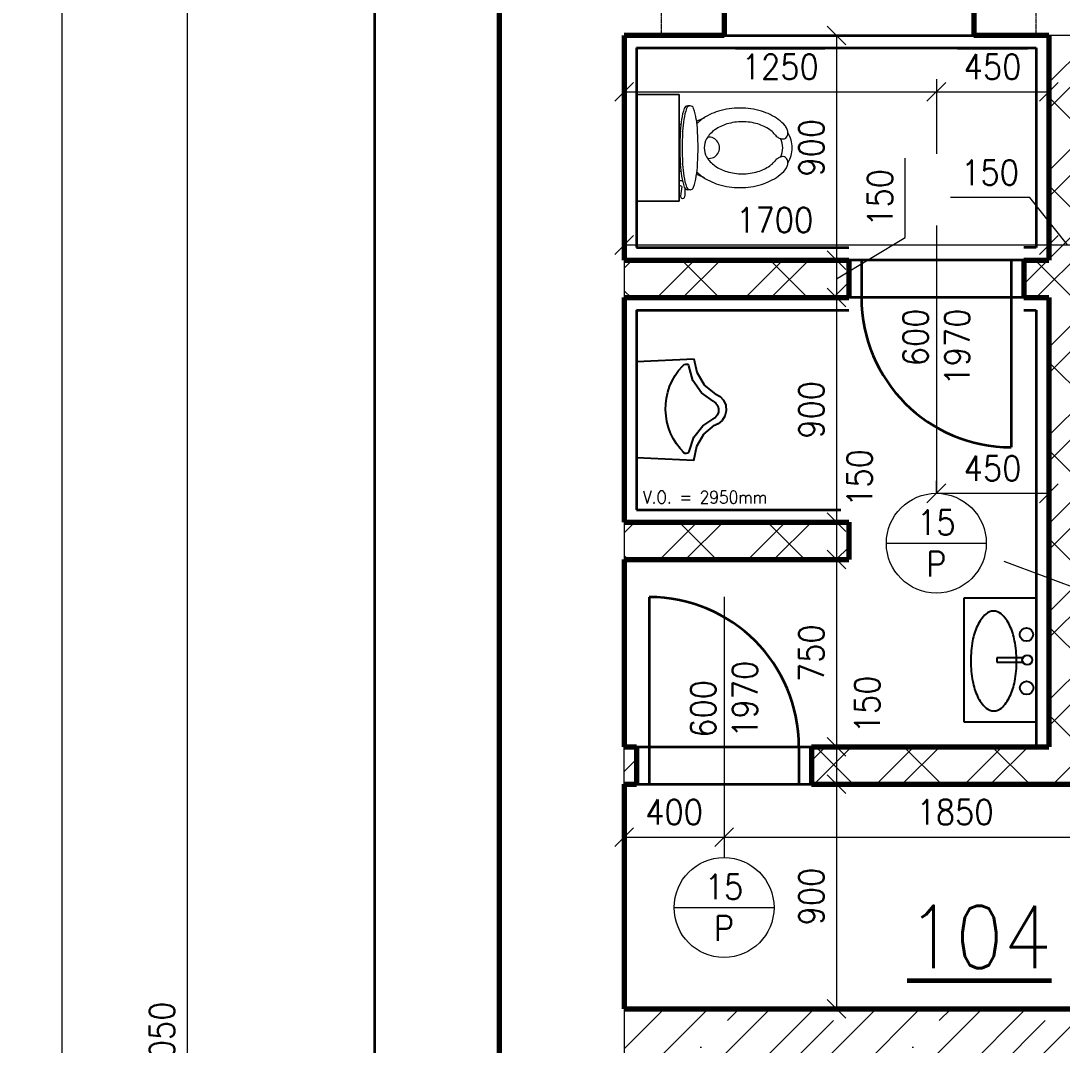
# Model space of a CAD drawing. Header units: inches. Extents: x 9237 to 46843, y 639 to 18394.
# Drawn here: x 9237 to 13407, y 11933 to 16037 of the extents above; entities that cross this region are included whole.
import ezdxf

# ---------------------------------------------------------------- set-up
doc = ezdxf.new("R2010")
doc.units = ezdxf.units.IN
doc.header["$LTSCALE"] = 0.25
doc.header["$MEASUREMENT"] = 0
doc.linetypes.add('ACAD_ISO05W100', pattern=[33, 24, -3, 0, -3, 0, -3])
for name, color, linetype, lineweight in [('0.18', 51, 'Continuous', 18), ('0.25', 255, 'Continuous', 25), ('0.35', 6, 'Continuous', 35), ('0.6', 10, 'Continuous', 60), ('0.7', 30, 'Continuous', 70)]:
    doc.layers.add(name, color=color, linetype=linetype, lineweight=lineweight)
doc.styles.add('MyTextStyle', font='romans.shx', dxfattribs={"width": 0.9})
doc.styles.get("Standard").update_dxf_attribs({"font": 'arial.ttf'})
doc.dimstyles.new('Standard SK ext', dxfattribs={"dimtxt": 100, "dimasz": 75, "dimexe": 50, "dimexo": 0, "dimgap": 50, "dimtad": 1, "dimdec": 0, "dimrnd": 5, "dimzin": 0, "dimdsep": 46, "dimtxsty": 'MyTextStyle', "dimblk": 'OBLIQUE', "dimcen": 0, "dimclrd": 51, "dimclre": 51, "dimadec": 0, "dimazin": 0, "dimtfac": 1, "dimtdec": 0, "dimtofl": 0, "dimtmove": 0, "dimatfit": 2, "dimfxl": 500, "dimfxlon": 1, "dimtolj": 1, "dimtzin": 0, "dimlwd": 18, "dimlwe": 18, "dimarcsym": 0})
doc.dimstyles.new('Standard SK int', dxfattribs={"dimtxt": 100, "dimasz": 75, "dimexe": 50, "dimexo": 0, "dimgap": 50, "dimtad": 1, "dimdec": 0, "dimrnd": 5, "dimzin": 0, "dimtxsty": 'MyTextStyle', "dimblk": 'OBLIQUE', "dimcen": 0, "dimclrd": 51, "dimclre": 51, "dimadec": 0, "dimazin": 1, "dimtm": 1e-09, "dimtfac": 1, "dimtdec": 0, "dimtofl": 0, "dimtmove": 0, "dimatfit": 2, "dimfxl": 50, "dimfxlon": 1, "dimtfill": 1, "dimtfillclr": 250, "dimtolj": 1, "dimtzin": 0, "dimlwd": 18, "dimlwe": 18, "dimarcsym": 0})

# ---------------------------------------------------------------- blocks, each defined once
blk = doc.blocks.new('_Oblique')
at = {"color": 0, "linetype": 'ByBlock', "lineweight": -2}
blk.add_line((-0.5, -0.5), (0.5, 0.5), dxfattribs=at)
blk = doc.blocks.new('*D53')
at = {"layer": '0.25', "color": 51, "linetype": 'Continuous', "lineweight": 18, "ltscale": 2, "transparency": 16777216}
for p, q in [((10403.1, 16478.6), (9853.1, 16478.6)), ((9903.1, 16478.6), (9903.1, 7428.6)), ((10403.1, 7428.6), (9853.1, 7428.6))]:
    blk.add_line(p, q, dxfattribs=at)
at = {"layer": 'Defpoints', "color": 0, "ltscale": 2, "transparency": 16777216}
for p in [(10653.1, 16478.6), (9903.1, 7428.6), (11153.1, 7428.6)]:
    blk.add_point(p, dxfattribs=at)
at = {"layer": '0.25', "color": 51, "lineweight": 18, "ltscale": 2, "transparency": 16777216, "xscale": 75, "yscale": 75, "zscale": 75}
for p, rotation in [((9903.1, 16478.6), 90), ((9903.1, 7428.6), 270)]:
    blk.add_blockref('_Oblique', p, dxfattribs=dict(at, rotation=rotation))
at = {"layer": '0.25', "color": 0, "ltscale": 2, "transparency": 16777216, "insert": (9803.1, 11953.6), "char_height": 100, "attachment_point": 5, "rotation": 90, "style": 'MyTextStyle'}
blk.add_mtext('\\A1;9050', dxfattribs=at)
blk = doc.blocks.new('*D56')
at = {"layer": '0.25', "color": 51, "linetype": 'Continuous', "lineweight": 18, "ltscale": 2, "transparency": 16777216}
for p, q in [((9903.1, 16478.6), (9353.1, 16478.6)), ((9403.1, 5678.6), (9403.1, 16478.6)), ((9903.1, 5678.6), (9353.1, 5678.6))]:
    blk.add_line(p, q, dxfattribs=at)
at = {"layer": 'Defpoints', "color": 0, "ltscale": 2, "transparency": 16777216}
for p in [(9403.1, 16478.6), (11153.1, 16478.6), (11153.1, 5678.6)]:
    blk.add_point(p, dxfattribs=at)
at = {"layer": '0.25', "color": 51, "lineweight": 18, "ltscale": 2, "transparency": 16777216, "xscale": 75, "yscale": 75, "zscale": 75}
for p, rotation in [((9403.1, 16478.6), 90), ((9403.1, 5678.6), 270)]:
    blk.add_blockref('_Oblique', p, dxfattribs=dict(at, rotation=rotation))
at = {"layer": '0.25', "color": 0, "ltscale": 2, "transparency": 16777216, "insert": (9303.1, 11078.6), "char_height": 100, "attachment_point": 5, "rotation": 90, "style": 'MyTextStyle'}
blk.add_mtext('\\A1;10800', dxfattribs=at)
blk = doc.blocks.new('A$C565E300A')
at = {"lineweight": 18}
for p, q in [((0.0345, 0.4308), (0.0194, 0.4307)), ((0.0309, 0.4466), (0.0195, 0.4478)), ((0.0579, 0.4432), (0.0309, 0.4466)), ((0.0517, 0.4309), (0.0345, 0.4308)), ((0.0455, 0.4096), (0.0455, 0.4189)), ((0.3815, 0.4084), (0.3815, 0.4177))]:
    blk.add_line(p, q, dxfattribs=at)
for centre, radius, start, end in [((0.0192, 0.4392), 0.00856, 88.0406, 271.5608), ((0.0604, 0.4188), 0.0149, 109.2394, 179.8007), ((0.0604, 0.4096), 0.0149, 109.2394, 179.8007), ((0.1327, 0.2117), 0.2342, 98.1174, 109.2394), ((0.1327, 0.2025), 0.2342, 98.1174, 109.2394), ((0.0526, 0.4507), 0.00922, 305.5498, 12.3475), ((0.0649, 0.4479), 0.0171, 332.4051, 15.9445), ((0.1794, -0.1156), 0.5649, 93.2658, 98.1174), ((0.1794, -0.1249), 0.5649, 93.2658, 98.1174), ((-0.1065, 0.4576), 0.2252, 357.0572, 358.7022), ((0.2098, -0.6488), 1.0989, 89.8007, 93.2658), ((0.2098, -0.658), 1.0989, 89.8007, 93.2658), ((0.2098, -0.6488), 1.0989, 86.3356, 89.8007), ((0.2098, -0.658), 1.0989, 86.3356, 89.8007), ((0.2439, -0.1158), 0.5649, 81.484, 86.3356), ((0.2439, -0.1251), 0.5649, 81.484, 86.3356), ((0.5338, 0.4553), 0.2252, 180.8992, 182.5442), ((0.2929, 0.2112), 0.2342, 70.362, 81.484), ((0.2929, 0.2019), 0.2342, 70.362, 81.484), ((0.3666, 0.4178), 0.0149, 359.8007, 70.362), ((0.3666, 0.4085), 0.0149, 359.8007, 70.362), ((0.0604, 0.4096), 0.0149, 179.8007, 250.362), ((0.1341, 0.6161), 0.2342, 250.362, 261.484), ((-0.1065, 0.4576), 0.2252, 332.1677, 340.8035), ((0.1831, 0.9432), 0.5649, 261.484, 266.3356), ((0.2402, 0.2609), 0.1735, 135.6224, 143.8076), ((0.2172, 1.4761), 1.0989, 266.3356, 269.8007), ((0.2172, 1.4761), 1.0989, 269.8007, 273.2658), ((0.2476, 0.9429), 0.5649, 273.2658, 278.1174), ((0.1858, 0.2611), 0.1735, 35.7938, 43.979), ((0.5338, 0.4553), 0.2252, 198.7979, 207.4337), ((0.2943, 0.6156), 0.2342, 278.1174, 289.2394), ((0.3666, 0.4085), 0.0149, 289.2394, 359.8007), ((0.283, 0.2295), 0.2266, 143.8076, 163.0558), ((0.2358, 0.2421), 0.1167, 120.1595, 144.5338), ((0.2132, 0.3341), 0.0427, 173.4976, 6.1038), ((0.213, 0.2812), 0.0713, 89.8007, 120.1595), ((0.213, 0.2812), 0.0713, 59.4419, 89.8007), ((0.19, 0.2422), 0.1167, 35.0677, 59.4419), ((0.1427, 0.23), 0.2266, 16.5456, 35.7938), ((0.3507, 0.2089), 0.2974, 163.0558, 179.8007), ((0.2719, 0.2163), 0.161, 144.5338, 163.4743), ((0.1537, 0.2167), 0.161, 16.1271, 35.0677), ((0.0748, 0.2098), 0.2974, 359.8007, 16.5456), ((0.329, 0.1994), 0.2206, 163.4743, 179.8007), ((0.0965, 0.2002), 0.2206, 359.8007, 16.1271), ((0.3507, 0.2089), 0.2974, 179.8007, 196.5456), ((0.0748, 0.2098), 0.2974, 343.0558, 359.8007), ((0.329, 0.1994), 0.2206, 179.8007, 196.1271), ((0.0965, 0.2002), 0.2206, 343.4743, 359.8007), ((0.2718, 0.1828), 0.161, 196.1271, 215.0677), ((0.1536, 0.1833), 0.161, 324.5338, 343.4743), ((0.2829, 0.1887), 0.2266, 196.5456, 215.7938), ((0.2355, 0.1574), 0.1167, 215.0677, 226.8646), ((0.1897, 0.1575), 0.1167, 312.7368, 324.5338), ((0.1426, 0.1892), 0.2266, 323.8076, 343.0558), ((0.2398, 0.1577), 0.1735, 215.7938, 228.3242), ((0.1204, 0.0223), 0.0612, 39.2996, 54.6766), ((0.1339, 0.0333), 0.0438, 21.0947, 39.2996), ((0.1458, 0.0379), 0.031, 356.6354, 21.0947), ((0.2125, 0.1183), 0.0799, 242.1825, 269.8007), ((0.2125, 0.1183), 0.0799, 269.8007, 297.419), ((0.2786, 0.0375), 0.031, 158.5067, 182.966), ((0.2905, 0.0328), 0.0438, 140.3018, 158.5067), ((0.3039, 0.0217), 0.0612, 124.9248, 140.3018), ((0.1854, 0.1579), 0.1735, 311.2772, 323.8076), ((0.1598, 0.078), 0.0612, 234.6766, 250.0536), ((0.1539, 0.0616), 0.0438, 250.0536, 268.2585), ((0.2124, 0.11), 0.11, 236.8889, 269.8007), ((0.1535, 0.0489), 0.031, 268.2585, 292.7178), ((0.1584, 0.0372), 0.0184, 292.7178, 324.6766), ((0.1584, 0.0372), 0.0184, 324.6766, 356.6354), ((0.2124, 0.11), 0.11, 269.8007, 302.7125), ((0.266, 0.0368), 0.0184, 182.966, 214.9248), ((0.266, 0.0368), 0.0184, 214.9248, 246.8836), ((0.271, 0.0485), 0.031, 246.8836, 271.3429), ((0.2707, 0.0612), 0.0438, 271.3429, 289.5478), ((0.2648, 0.0776), 0.0612, 289.5478, 304.9248)]:
    blk.add_arc(centre, radius, start, end, dxfattribs=at)
for points in [[(0, 0.4529), (0.0006, 0.6238), (0.0006, 0.6238, 0.0385), (0, 0.4529, 0.0385)], [(0.0006, 0.6238), (0.4279, 0.6223), (0.4279, 0.6223, 0.0385), (0.0006, 0.6238, 0.0385)], [(0.4279, 0.6223), (0.4273, 0.4514), (0.4273, 0.4514, 0.0385), (0.4279, 0.6223, 0.0385)], [(0.4273, 0.4514), (0, 0.4529), (0, 0.4529, 0.0385), (0.4273, 0.4514, 0.0385)]]:
    blk.add_3dface(points, dxfattribs=at)
blk = doc.blocks.new('A$C15221B2D')
for p, q in [((0, 0.2907), (0, 0.0001)), ((0.4951, 0.2907), (0, 0.2907)), ((0.4951, 0.0001), (0.4951, 0.2907)), ((0.2386, 0.237), (0.2386, 0.1326)), ((0.2565, 0.1326), (0.2565, 0.2371)), ((0.2386, 0.1326), (0.2565, 0.1326)), ((0, 0.0001), (0.4951, 0.0001))]:
    blk.add_line(p, q)
for centre, radius in [((0.1454, 0.2514), 0.0267), ((0.2474, 0.2548), 0.0199), ((0.3591, 0.2522), 0.0268)]:
    blk.add_circle(centre, radius)
for centre, radius, start, end in [((0.2521, -0.2225), 0.4345, 90.1224, 100.8917), ((0.2521, -0.2225), 0.4345, 79.353, 90.1224), ((0.1702, 0.054), 0.1441, 114.7868, 138.0706), ((0.2194, -0.0526), 0.2615, 100.8917, 114.7868), ((0.2841, -0.0525), 0.2615, 65.4579, 79.353), ((0.3329, 0.0544), 0.1441, 42.1741, 65.4579), ((0.0969, 0.1199), 0.0456, 138.0706, 180.1224), ((0.4059, 0.1205), 0.0456, 0.1224, 42.1741), ((0.0969, 0.1199), 0.0456, 180.1224, 222.1741), ((0.1699, 0.186), 0.1441, 222.1741, 245.4579), ((0.3326, 0.1863), 0.1441, 294.7868, 318.0706), ((0.4059, 0.1205), 0.0456, 318.0706, 0.1224), ((0.2187, 0.2928), 0.2615, 245.4579, 259.353), ((0.2834, 0.293), 0.2615, 280.8917, 294.7868), ((0.2507, 0.4629), 0.4345, 259.353, 270.1224), ((0.2507, 0.4629), 0.4345, 270.1224, 280.8917)]:
    blk.add_arc(centre, radius, start, end)
at = {"flags": 9}
for tag in ['YSIZE', 'XSIZE']:
    blk.add_attdef(tag, (0, 0.0001), '', height=0.0005, dxfattribs=at)
blk = doc.blocks.new('A$C6B186B46')
for p, q in [((0, 0.1288), (0.01, 0.3586)), ((0.01, 0.3586), (0.3952, 0.3586)), ((0.4052, 0.1299), (0.3952, 0.3586)), ((0.0212, 0.1683), (0.0191, 0.1614)), ((0.0258, 0.174), (0.0212, 0.1683)), ((0.3706, 0.1733), (0.3692, 0.174)), ((0.3747, 0.1699), (0.3706, 0.1733)), ((0.3773, 0.1654), (0.3747, 0.1699)), ((0.0527, 0.1169), (0, 0.1288)), ((0.0191, 0.1614), (0.0198, 0.1544)), ((0.0198, 0.1544), (0.0214, 0.1505)), ((0.0261, 0.15), (0.0214, 0.1505)), ((0.0854, 0.133), (0.0261, 0.15)), ((0.1347, 0.0988), (0.0854, 0.133)), ((0.3126, 0.1291), (0.2667, 0.0938)), ((0.3692, 0.1481), (0.3126, 0.1291)), ((0.4052, 0.1299), (0.3483, 0.1178)), ((0.3692, 0.1481), (0.3737, 0.1512)), ((0.3737, 0.1512), (0.3767, 0.1554)), ((0.3767, 0.1554), (0.378, 0.1603)), ((0.378, 0.1603), (0.3773, 0.1654)), ((0.1035, 0.0864), (0.0527, 0.1169)), ((0.1395, 0.0421), (0.1035, 0.0864)), ((0.168, 0.0516), (0.1347, 0.0988)), ((0.2667, 0.0938), (0.2401, 0.0539)), ((0.2994, 0.089), (0.2645, 0.0469)), ((0.3483, 0.1178), (0.2994, 0.089)), ((0.1395, 0.0421), (0.1487, 0.0242)), ((0.168, 0.0516), (0.1752, 0.0415)), ((0.2244, 0.0359), (0.2343, 0.044)), ((0.2343, 0.044), (0.2401, 0.0539)), ((0.258, 0.0324), (0.262, 0.0421)), ((0.2645, 0.0469), (0.262, 0.0421)), ((0.1487, 0.0242), (0.1642, 0.0102)), ((0.1642, 0.0102), (0.1841, 0.0018)), ((0.1752, 0.0415), (0.1859, 0.0342)), ((0.1841, 0.0018), (0.206, 0)), ((0.1859, 0.0342), (0.1987, 0.0306)), ((0.1987, 0.0306), (0.2121, 0.0312)), ((0.206, 0), (0.2273, 0.005)), ((0.2121, 0.0312), (0.2244, 0.0359)), ((0.2273, 0.005), (0.2453, 0.0163)), ((0.2453, 0.0163), (0.258, 0.0324))]:
    blk.add_line(p, q)
blk.add_arc((0.1975, -0.0062), 0.2489, 44.0303, 133.6078)
blk = doc.blocks.new('*D57')
at = {"layer": '0.25', "color": 51, "linetype": 'Continuous', "lineweight": 18, "ltscale": 2, "transparency": 16777216}
for p, q in [((11653.1, 15089.2), (11653.1, 15189.2)), ((13353.1, 15089.2), (13353.1, 15189.2)), ((11653.1, 15139.2), (13353.1, 15139.2))]:
    blk.add_line(p, q, dxfattribs=at)
at = {"layer": 'Defpoints', "color": 0, "ltscale": 2, "transparency": 16777216}
for p in [(13353.1, 15139.2), (11653.1, 15078.6), (13353.1, 15078.6)]:
    blk.add_point(p, dxfattribs=at)
at = {"layer": '0.25', "color": 51, "lineweight": 18, "ltscale": 2, "transparency": 16777216, "xscale": 75, "yscale": 75, "zscale": 75, "rotation": 180}
blk.add_blockref('_Oblique', (11653.1, 15139.2), dxfattribs=at)
at = {"layer": '0.25', "color": 51, "lineweight": 18, "ltscale": 2, "transparency": 16777216, "xscale": 75, "yscale": 75, "zscale": 75}
blk.add_blockref('_Oblique', (13353.1, 15139.2), dxfattribs=at)
at = {"layer": '0.25', "color": 0, "ltscale": 2, "transparency": 16777216, "insert": (12255.9, 15239.2), "char_height": 100, "attachment_point": 5, "style": 'MyTextStyle', "bg_fill": 3, "box_fill_scale": 1.25, "bg_fill_color": 256, "bg_fill_true_color": 13158600, "bg_fill_transparency": 0}
blk.add_mtext('\\A1;1700', dxfattribs=at)
blk = doc.blocks.new('*D59')
at = {"layer": '0.25', "color": 51, "linetype": 'Continuous', "lineweight": 18, "ltscale": 2, "transparency": 16777216}
for p, q in [((12452.9, 15978.6), (12552.9, 15978.6)), ((12502.9, 15978.6), (12502.9, 15078.6)), ((12452.9, 15078.6), (12552.9, 15078.6))]:
    blk.add_line(p, q, dxfattribs=at)
at = {"layer": 'Defpoints', "color": 0, "ltscale": 2, "transparency": 16777216}
for p in [(11653.1, 15978.6), (11653.1, 15078.6), (12502.9, 15078.6)]:
    blk.add_point(p, dxfattribs=at)
at = {"layer": '0.25', "color": 51, "lineweight": 18, "ltscale": 2, "transparency": 16777216, "xscale": 75, "yscale": 75, "zscale": 75}
for p, rotation in [((12502.9, 15978.6), 90), ((12502.9, 15078.6), 270)]:
    blk.add_blockref('_Oblique', p, dxfattribs=dict(at, rotation=rotation))
at = {"layer": '0.25', "color": 0, "ltscale": 2, "transparency": 16777216, "insert": (12402.9, 15528.6), "char_height": 100, "attachment_point": 5, "rotation": 90, "style": 'MyTextStyle', "bg_fill": 3, "box_fill_scale": 1.25, "bg_fill_color": 256, "bg_fill_true_color": 13158600, "bg_fill_transparency": 0}
blk.add_mtext('\\A1;900', dxfattribs=at)
blk = doc.blocks.new('*D60')
at = {"layer": '0.25', "color": 51, "linetype": 'Continuous', "lineweight": 18, "ltscale": 2, "transparency": 16777216}
for p, q in [((12777.9, 15168.7), (12777.9, 15487.3)), ((12502.9, 15003.6), (12777.9, 15168.7)), ((12452.9, 15078.6), (12552.9, 15078.6)), ((12502.9, 15078.6), (12502.9, 14928.6)), ((12452.9, 14928.6), (12552.9, 14928.6))]:
    blk.add_line(p, q, dxfattribs=at)
at = {"layer": 'Defpoints', "color": 0, "ltscale": 2, "transparency": 16777216}
for p in [(11653.1, 15078.6), (11653.1, 14928.6), (12502.9, 14928.6)]:
    blk.add_point(p, dxfattribs=at)
at = {"layer": '0.25', "color": 51, "lineweight": 18, "ltscale": 2, "transparency": 16777216, "xscale": 75, "yscale": 75, "zscale": 75}
for p, rotation in [((12502.9, 15078.6), 90), ((12502.9, 14928.6), 270)]:
    blk.add_blockref('_Oblique', p, dxfattribs=dict(at, rotation=rotation))
at = {"layer": '0.25', "color": 0, "ltscale": 2, "transparency": 16777216, "insert": (12677.9, 15328), "char_height": 100, "attachment_point": 5, "rotation": 90, "style": 'MyTextStyle', "bg_fill": 3, "box_fill_scale": 1.25, "bg_fill_color": 256, "bg_fill_true_color": 13158600, "bg_fill_transparency": 0}
blk.add_mtext('\\A1;150', dxfattribs=at)
blk = doc.blocks.new('*D61')
at = {"layer": '0.25', "color": 51, "linetype": 'Continuous', "lineweight": 18, "ltscale": 2, "transparency": 16777216}
for p, q in [((12452.9, 14928.6), (12552.9, 14928.6)), ((12502.9, 14928.6), (12502.9, 14028.6)), ((12452.9, 14028.6), (12552.9, 14028.6))]:
    blk.add_line(p, q, dxfattribs=at)
at = {"layer": 'Defpoints', "color": 0, "ltscale": 2, "transparency": 16777216}
for p in [(11653.1, 14928.6), (11653.1, 14028.6), (12502.9, 14028.6)]:
    blk.add_point(p, dxfattribs=at)
at = {"layer": '0.25', "color": 51, "lineweight": 18, "ltscale": 2, "transparency": 16777216, "xscale": 75, "yscale": 75, "zscale": 75}
for p, rotation in [((12502.9, 14928.6), 90), ((12502.9, 14028.6), 270)]:
    blk.add_blockref('_Oblique', p, dxfattribs=dict(at, rotation=rotation))
at = {"layer": '0.25', "color": 0, "ltscale": 2, "transparency": 16777216, "insert": (12402.9, 14478.6), "char_height": 100, "attachment_point": 5, "rotation": 90, "style": 'MyTextStyle', "bg_fill": 3, "box_fill_scale": 1.25, "bg_fill_color": 256, "bg_fill_true_color": 13158600, "bg_fill_transparency": 0}
blk.add_mtext('\\A1;900', dxfattribs=at)
blk = doc.blocks.new('*D62')
at = {"layer": '0.25', "color": 51, "linetype": 'Continuous', "lineweight": 18, "ltscale": 2, "transparency": 16777216}
for p, q in [((12452.9, 14028.6), (12552.9, 14028.6)), ((12502.9, 14028.6), (12502.9, 13878.6)), ((12452.9, 13878.6), (12552.9, 13878.6))]:
    blk.add_line(p, q, dxfattribs=at)
at = {"layer": 'Defpoints', "color": 0, "ltscale": 2, "transparency": 16777216}
for p in [(11653.1, 14028.6), (11653.1, 13878.6), (12502.9, 13878.6)]:
    blk.add_point(p, dxfattribs=at)
at = {"layer": '0.25', "color": 51, "lineweight": 18, "ltscale": 2, "transparency": 16777216, "xscale": 75, "yscale": 75, "zscale": 75, "rotation": 270}
blk.add_blockref('_Oblique', (12502.9, 13878.6), dxfattribs=at)
at = {"layer": '0.25', "color": 0, "ltscale": 2, "transparency": 16777216, "insert": (12595.9, 14205.6), "char_height": 100, "attachment_point": 5, "rotation": 90, "style": 'MyTextStyle', "bg_fill": 3, "box_fill_scale": 1.25, "bg_fill_color": 256, "bg_fill_true_color": 13158600, "bg_fill_transparency": 0}
blk.add_mtext('\\A1;150', dxfattribs=at)
at = {"layer": '0.25', "color": 51, "lineweight": 18, "ltscale": 2, "transparency": 16777216, "xscale": 75, "yscale": 75, "zscale": 75, "rotation": 90}
blk.add_blockref('_Oblique', (12502.9, 14028.6), dxfattribs=at)
blk = doc.blocks.new('*D63')
at = {"layer": '0.25', "color": 51, "linetype": 'Continuous', "lineweight": 18, "ltscale": 2, "transparency": 16777216}
for p, q in [((12452.9, 13878.6), (12552.9, 13878.6)), ((12502.9, 13878.6), (12502.9, 13128.6)), ((12452.9, 13128.6), (12552.9, 13128.6))]:
    blk.add_line(p, q, dxfattribs=at)
at = {"layer": 'Defpoints', "color": 0, "ltscale": 2, "transparency": 16777216}
for p in [(11653.1, 13878.6), (11653.1, 13128.6), (12502.9, 13128.6)]:
    blk.add_point(p, dxfattribs=at)
at = {"layer": '0.25', "color": 51, "lineweight": 18, "ltscale": 2, "transparency": 16777216, "xscale": 75, "yscale": 75, "zscale": 75}
for p, rotation in [((12502.9, 13878.6), 90), ((12502.9, 13128.6), 270)]:
    blk.add_blockref('_Oblique', p, dxfattribs=dict(at, rotation=rotation))
at = {"layer": '0.25', "color": 0, "ltscale": 2, "transparency": 16777216, "insert": (12402.9, 13503.6), "char_height": 100, "attachment_point": 5, "rotation": 90, "style": 'MyTextStyle', "bg_fill": 3, "box_fill_scale": 1.25, "bg_fill_color": 256, "bg_fill_true_color": 13158600, "bg_fill_transparency": 0}
blk.add_mtext('\\A1;750', dxfattribs=at)
blk = doc.blocks.new('*D64')
at = {"layer": '0.25', "color": 51, "linetype": 'Continuous', "lineweight": 18, "ltscale": 2, "transparency": 16777216}
for p, q in [((12452.9, 13128.6), (12552.9, 13128.6)), ((12502.9, 13128.6), (12502.9, 12978.6)), ((12452.9, 12978.6), (12552.9, 12978.6))]:
    blk.add_line(p, q, dxfattribs=at)
at = {"layer": 'Defpoints', "color": 0, "ltscale": 2, "transparency": 16777216}
for p in [(11653.1, 13128.6), (11653.1, 12978.6), (12502.9, 12978.6)]:
    blk.add_point(p, dxfattribs=at)
at = {"layer": '0.25', "color": 51, "lineweight": 18, "ltscale": 2, "transparency": 16777216, "xscale": 75, "yscale": 75, "zscale": 75, "rotation": 270}
blk.add_blockref('_Oblique', (12502.9, 12978.6), dxfattribs=at)
at = {"layer": '0.25', "color": 0, "ltscale": 2, "transparency": 16777216, "insert": (12626.4, 13298.4), "char_height": 100, "attachment_point": 5, "rotation": 90, "style": 'MyTextStyle', "bg_fill": 3, "box_fill_scale": 1.25, "bg_fill_color": 256, "bg_fill_true_color": 13158600, "bg_fill_transparency": 0}
blk.add_mtext('\\A1;150', dxfattribs=at)
at = {"layer": '0.25', "color": 51, "lineweight": 18, "ltscale": 2, "transparency": 16777216, "xscale": 75, "yscale": 75, "zscale": 75, "rotation": 90}
blk.add_blockref('_Oblique', (12502.9, 13128.6), dxfattribs=at)
blk = doc.blocks.new('*D68')
at = {"layer": '0.25', "color": 51, "linetype": 'Continuous', "lineweight": 18, "ltscale": 2, "transparency": 16777216}
for p, q in [((12452.9, 12978.6), (12552.9, 12978.6)), ((12502.9, 12978.6), (12502.9, 12078.6)), ((12452.9, 12078.6), (12552.9, 12078.6))]:
    blk.add_line(p, q, dxfattribs=at)
at = {"layer": 'Defpoints', "color": 0, "ltscale": 2, "transparency": 16777216}
for p in [(11653.1, 12978.6), (11653.1, 12078.6), (12502.9, 12078.6)]:
    blk.add_point(p, dxfattribs=at)
at = {"layer": '0.25', "color": 51, "lineweight": 18, "ltscale": 2, "transparency": 16777216, "xscale": 75, "yscale": 75, "zscale": 75}
for p, rotation in [((12502.9, 12978.6), 90), ((12502.9, 12078.6), 270)]:
    blk.add_blockref('_Oblique', p, dxfattribs=dict(at, rotation=rotation))
at = {"layer": '0.25', "color": 0, "ltscale": 2, "transparency": 16777216, "insert": (12402.9, 12528.6), "char_height": 100, "attachment_point": 5, "rotation": 90, "style": 'MyTextStyle', "bg_fill": 3, "box_fill_scale": 1.25, "bg_fill_color": 256, "bg_fill_true_color": 13158600, "bg_fill_transparency": 0}
blk.add_mtext('\\A1;900', dxfattribs=at)
blk = doc.blocks.new('*D73')
at = {"layer": '0.25', "color": 51, "linetype": 'Continuous', "lineweight": 18, "ltscale": 2, "transparency": 16777216}
for p, q in [((11653.1, 12817.1), (11653.1, 12717.1)), ((12053.1, 12817.1), (12053.1, 12717.1)), ((11653.1, 12767.1), (12053.1, 12767.1))]:
    blk.add_line(p, q, dxfattribs=at)
at = {"layer": 'Defpoints', "color": 0, "ltscale": 2, "transparency": 16777216}
for p in [(11653.1, 12978.6), (12053.1, 12978.6), (12053.1, 12767.1)]:
    blk.add_point(p, dxfattribs=at)
at = {"layer": '0.25', "color": 51, "lineweight": 18, "ltscale": 2, "transparency": 16777216, "xscale": 75, "yscale": 75, "zscale": 75, "rotation": 180}
blk.add_blockref('_Oblique', (11653.1, 12767.1), dxfattribs=at)
at = {"layer": '0.25', "color": 51, "lineweight": 18, "ltscale": 2, "transparency": 16777216, "xscale": 75, "yscale": 75, "zscale": 75}
blk.add_blockref('_Oblique', (12053.1, 12767.1), dxfattribs=at)
at = {"layer": '0.25', "color": 0, "ltscale": 2, "transparency": 16777216, "insert": (11853.1, 12867.1), "char_height": 100, "attachment_point": 5, "style": 'MyTextStyle', "bg_fill": 3, "box_fill_scale": 1.25, "bg_fill_color": 256, "bg_fill_true_color": 13158600, "bg_fill_transparency": 0}
blk.add_mtext('\\A1;400', dxfattribs=at)
blk = doc.blocks.new('*D74')
at = {"layer": '0.25', "color": 51, "linetype": 'Continuous', "lineweight": 18, "ltscale": 2, "transparency": 16777216}
for p, q in [((12053.1, 12817.1), (12053.1, 12717.1)), ((13903.1, 12817.1), (13903.1, 12717.1)), ((12053.1, 12767.1), (13903.1, 12767.1))]:
    blk.add_line(p, q, dxfattribs=at)
at = {"layer": 'Defpoints', "color": 0, "ltscale": 2, "transparency": 16777216}
for p in [(12053.1, 12978.6), (13903.1, 12978.6), (13903.1, 12767.1)]:
    blk.add_point(p, dxfattribs=at)
at = {"layer": '0.25', "color": 51, "lineweight": 18, "ltscale": 2, "transparency": 16777216, "xscale": 75, "yscale": 75, "zscale": 75, "rotation": 180}
blk.add_blockref('_Oblique', (12053.1, 12767.1), dxfattribs=at)
at = {"layer": '0.25', "color": 51, "lineweight": 18, "ltscale": 2, "transparency": 16777216, "xscale": 75, "yscale": 75, "zscale": 75}
blk.add_blockref('_Oblique', (13903.1, 12767.1), dxfattribs=at)
at = {"layer": '0.25', "color": 0, "ltscale": 2, "transparency": 16777216, "insert": (12978.1, 12867.1), "char_height": 100, "attachment_point": 5, "style": 'MyTextStyle', "bg_fill": 3, "box_fill_scale": 1.25, "bg_fill_color": 256, "bg_fill_true_color": 13158600, "bg_fill_transparency": 0}
blk.add_mtext('\\A1;1850', dxfattribs=at)
blk = doc.blocks.new('*D80')
at = {"layer": '0.25', "color": 51, "linetype": 'Continuous', "lineweight": 18, "ltscale": 2, "transparency": 16777216}
for p, q in [((11653.1, 15803.1), (11653.1, 15703.1)), ((12903.1, 15803.1), (12903.1, 15703.1)), ((11653.1, 15753.1), (12903.1, 15753.1))]:
    blk.add_line(p, q, dxfattribs=at)
at = {"layer": 'Defpoints', "color": 0, "ltscale": 2, "transparency": 16777216}
for p in [(11653.1, 15978.6), (12903.1, 15978.6), (12903.1, 15753.1)]:
    blk.add_point(p, dxfattribs=at)
at = {"layer": '0.25', "color": 51, "lineweight": 18, "ltscale": 2, "transparency": 16777216, "xscale": 75, "yscale": 75, "zscale": 75, "rotation": 180}
blk.add_blockref('_Oblique', (11653.1, 15753.1), dxfattribs=at)
at = {"layer": '0.25', "color": 51, "lineweight": 18, "ltscale": 2, "transparency": 16777216, "xscale": 75, "yscale": 75, "zscale": 75}
blk.add_blockref('_Oblique', (12903.1, 15753.1), dxfattribs=at)
at = {"layer": '0.25', "color": 0, "ltscale": 2, "transparency": 16777216, "insert": (12278.1, 15853.1), "char_height": 100, "attachment_point": 5, "style": 'MyTextStyle', "bg_fill": 3, "box_fill_scale": 1.25, "bg_fill_color": 256, "bg_fill_true_color": 13158600, "bg_fill_transparency": 0}
blk.add_mtext('\\A1;1250', dxfattribs=at)
blk = doc.blocks.new('*D81')
at = {"layer": '0.25', "color": 51, "linetype": 'Continuous', "lineweight": 18, "ltscale": 2, "transparency": 16777216}
for p, q in [((12903.1, 15803.1), (12903.1, 15703.1)), ((13353.1, 15803.1), (13353.1, 15703.1)), ((12903.1, 15753.1), (13353.1, 15753.1))]:
    blk.add_line(p, q, dxfattribs=at)
at = {"layer": 'Defpoints', "color": 0, "ltscale": 2, "transparency": 16777216}
for p in [(12903.1, 15978.6), (13353.1, 15978.6), (13353.1, 15753.1)]:
    blk.add_point(p, dxfattribs=at)
at = {"layer": '0.25', "color": 51, "lineweight": 18, "ltscale": 2, "transparency": 16777216, "xscale": 75, "yscale": 75, "zscale": 75, "rotation": 180}
blk.add_blockref('_Oblique', (12903.1, 15753.1), dxfattribs=at)
at = {"layer": '0.25', "color": 51, "lineweight": 18, "ltscale": 2, "transparency": 16777216, "xscale": 75, "yscale": 75, "zscale": 75}
blk.add_blockref('_Oblique', (13353.1, 15753.1), dxfattribs=at)
at = {"layer": '0.25', "color": 0, "ltscale": 2, "transparency": 16777216, "insert": (13128.1, 15853.1), "char_height": 100, "attachment_point": 5, "style": 'MyTextStyle', "bg_fill": 3, "box_fill_scale": 1.25, "bg_fill_color": 256, "bg_fill_true_color": 13158600, "bg_fill_transparency": 0}
blk.add_mtext('\\A1;450', dxfattribs=at)
blk = doc.blocks.new('*D82')
at = {"layer": '0.25', "color": 51, "linetype": 'Continuous', "lineweight": 18, "ltscale": 2, "transparency": 16777216}
for p, q in [((12903.1, 14144.2), (12903.1, 14194.2)), ((13353.1, 14144.2), (13353.1, 14194.2)), ((12903.1, 14144.2), (13353.1, 14144.2))]:
    blk.add_line(p, q, dxfattribs=at)
at = {"layer": 'Defpoints', "color": 0, "ltscale": 2, "transparency": 16777216}
for p in [(12903.1, 14144.2), (13353.1, 14144.2), (13353.1, 14144.2)]:
    blk.add_point(p, dxfattribs=at)
at = {"layer": '0.25', "color": 51, "lineweight": 18, "ltscale": 2, "transparency": 16777216, "xscale": 75, "yscale": 75, "zscale": 75, "rotation": 180}
blk.add_blockref('_Oblique', (12903.1, 14144.2), dxfattribs=at)
at = {"layer": '0.25', "color": 51, "lineweight": 18, "ltscale": 2, "transparency": 16777216, "xscale": 75, "yscale": 75, "zscale": 75}
blk.add_blockref('_Oblique', (13353.1, 14144.2), dxfattribs=at)
at = {"layer": '0.25', "color": 0, "ltscale": 2, "transparency": 16777216, "insert": (13128.1, 14244.2), "char_height": 100, "attachment_point": 5, "style": 'MyTextStyle', "bg_fill": 3, "box_fill_scale": 1.25, "bg_fill_color": 256, "bg_fill_true_color": 13158600, "bg_fill_transparency": 0}
blk.add_mtext('\\A1;450', dxfattribs=at)
blk = doc.blocks.new('*D95')
at = {"layer": '0.25', "color": 51, "linetype": 'Continuous', "lineweight": 18, "ltscale": 2, "transparency": 16777216}
for p, q in [((13277.6, 15329.2), (12959.1, 15329.2)), ((13428.1, 15139.2), (13277.6, 15329.2)), ((13353.1, 15089.2), (13353.1, 15189.2)), ((13503.1, 15139.2), (13503.1, 15189.2)), ((13353.1, 15139.2), (13503.1, 15139.2))]:
    blk.add_line(p, q, dxfattribs=at)
at = {"layer": 'Defpoints', "color": 0, "ltscale": 2, "transparency": 16777216}
for p in [(13503.1, 15139.2), (13503.1, 15139.2), (13353.1, 15078.6)]:
    blk.add_point(p, dxfattribs=at)
at = {"layer": '0.25', "color": 51, "lineweight": 18, "ltscale": 2, "transparency": 16777216, "xscale": 75, "yscale": 75, "zscale": 75, "rotation": 180}
blk.add_blockref('_Oblique', (13353.1, 15139.2), dxfattribs=at)
at = {"layer": '0.25', "color": 51, "lineweight": 18, "ltscale": 2, "transparency": 16777216, "xscale": 75, "yscale": 75, "zscale": 75}
blk.add_blockref('_Oblique', (13503.1, 15139.2), dxfattribs=at)
at = {"layer": '0.25', "color": 0, "ltscale": 2, "transparency": 16777216, "insert": (13118.3, 15429.2), "char_height": 100, "attachment_point": 5, "style": 'MyTextStyle', "bg_fill": 3, "box_fill_scale": 1.25, "bg_fill_color": 256, "bg_fill_true_color": 13158600, "bg_fill_transparency": 0}
blk.add_mtext('\\A1;150', dxfattribs=at)

msp = doc.modelspace()

# ---------------------------------------------------------------- hatches: boundary and pattern name
at = {"layer": '0.18', "ltscale": 2}
h = msp.add_hatch(dxfattribs=at)
h.set_pattern_fill('MURIVOSTREDNAPEVNOST', color=256, scale=250, pattern_type=2)
h.set_pattern_definition([(45, (5950.6, -1969.33), (0, 353.5534), []), (45, (6200.6, -1969.33), (0, 353.5534), []), (135, (5950.6, -1969.33), (-353.5534, 3e-14), [])])
h.paths.add_polyline_path([(13553.1, 13128.6), (13503.1, 13128.6), (13503.1, 14278.6), (13703.1, 14278.6), (13703.1, 14428.6), (13503.1, 14428.6), (13503.1, 15978.6), (13353.1, 15978.6), (13353.1, 15078.6), (13253.1, 15078.6), (13253.1, 14928.6), (13353.1, 14928.6), (13353.1, 13128.6), (12403.1, 13128.6), (12403.1, 12978.6), (13503.1, 12978.6), (13553.1, 12978.6)])
h.paths.add_polyline_path([(12553.1, 15078.6), (11653.1, 15078.6), (11653.1, 14928.6), (12553.1, 14928.6)])
h.paths.add_polyline_path([(12553.1, 14028.6), (11653.1, 14028.6), (11653.1, 13878.6), (12553.1, 13878.6)])
h.paths.add_polyline_path([(14753.1, 15978.6), (14603.1, 15978.6), (14603.1, 14428.6), (14403.1, 14428.6), (14403.1, 14278.6), (14603.1, 14278.6), (14603.1, 13128.6), (14253.1, 13128.6), (14253.1, 12978.6), (14603.1, 12978.6), (14603.1, 12928.6), (14753.1, 12928.6)])
h.paths.add_polyline_path([(11703.1, 13128.6), (11653.1, 13128.6), (11653.1, 12978.6), (11703.1, 12978.6)])
h = msp.add_hatch(dxfattribs=at)
h.set_pattern_fill('BETONSVYSTUZOU', color=256, scale=300, pattern_type=2)
h.set_pattern_definition([(45, (6250.6, -1969.33), (0, 424.264), []), (45, (6550.6, -1969.33), (212.132, 636.396), [300, -150, 0, -150]), (45, (6850.6, -1969.33), (0, 424.264), [])])
h.paths.add_polyline_path([(14753.1, 12078.6), (14603.1, 12078.6), (11653.1, 12078.6), (11653.1, 11678.6), (14453.1, 11678.6), (14753.1, 11678.6)])

# ---------------------------------------------------------------- linework, layer by layer
for p, q in [((13503.1, 15978.6), (13353.1, 15978.6)), ((11653.1, 15078.6), (11653.1, 14928.6)), ((11653.1, 14028.6), (11653.1, 13878.6)), ((13173.7, 13872.4), (14875.6, 13233)), ((11653.1, 12978.6), (11653.1, 13128.6))]:
    msp.add_line(p, q, dxfattribs=at)
at = {"layer": '0.18'}
for p, q in [((12703.1, 13944.2), (13103.1, 13944.2)), ((11853.1, 12484.6), (12253.1, 12484.6)), ((11653.1, 12078.6), (11653.1, 11678.6))]:
    msp.add_line(p, q, dxfattribs=at)
at = {"layer": '0.18', "ltscale": 2}
for centre in [(12903.1, 13944.2), (12053.1, 12484.6)]:
    msp.add_circle(centre, 200, dxfattribs=at)
at = {"layer": '0.35'}
for p, q in [((10653.1, 16978.6), (10653.1, 5178.6)), ((13253.1, 15078.6), (12553.1, 15078.6)), ((12603.1, 15078.6), (12603.1, 14928.6)), ((13203.1, 15078.6), (13203.1, 14928.6)), ((13253.1, 14928.6), (12553.1, 14928.6)), ((13203.1, 14928.6), (13203.1, 14328.6)), ((11703.1, 14878.6), (12552.9, 14878.6)), ((13253.1, 14878.6), (13303.1, 14878.6)), ((13303.1, 14878.6), (13303.1, 13128.6)), ((11703.1, 14078.6), (12553.1, 14078.6)), ((11753.1, 13728.6), (11753.1, 13128.6)), ((11703.1, 13128.6), (12403.1, 13128.6)), ((11753.1, 13128.6), (11753.1, 12978.6)), ((12353.1, 13128.6), (12353.1, 12978.6)), ((11703.1, 12978.6), (12403.1, 12978.6))]:
    msp.add_line(p, q, dxfattribs=at)
for centre, start, end in [((13203.1, 14928.6), 180, 270), ((11753.1, 13128.6), 0, 90)]:
    msp.add_arc(centre, 600, start, end, dxfattribs=at)
at = {"layer": '0.7'}
for p, q in [((11153.1, 16478.6), (11153.1, 7428.6)), ((11653.1, 15978.6), (11653.1, 15078.6)), ((12053.1, 15978.6), (11653.1, 15978.6)), ((13353.1, 15978.6), (13053.1, 15978.6)), ((13353.1, 15978.6), (13353.1, 15078.6)), ((11653.1, 15078.6), (12553.1, 15078.6)), ((12553.1, 15078.6), (12553.1, 14928.6)), ((13253.1, 15078.6), (13353.1, 15078.6)), ((13253.1, 15078.6), (13253.1, 14928.6)), ((11653.1, 14928.6), (12552.9, 14928.6)), ((11653.1, 14928.6), (11653.1, 14028.6)), ((13253.1, 14928.6), (13353.1, 14928.6)), ((13353.1, 14928.6), (13353.1, 13128.6)), ((11653.1, 14028.6), (12553.1, 14028.6)), ((12553.1, 14028.6), (12553.1, 13878.6)), ((11653.1, 13878.6), (12553.1, 13878.6)), ((11653.1, 13878.6), (11653.1, 13128.6)), ((11653.1, 13128.6), (11703.1, 13128.6)), ((11703.1, 13128.6), (11703.1, 12978.6)), ((12403.1, 13128.6), (13353.1, 13128.6)), ((12403.1, 13128.6), (12403.1, 12978.6)), ((11653.1, 12978.6), (11703.1, 12978.6)), ((11653.1, 12978.6), (11653.1, 12078.6)), ((12403.1, 12978.6), (13503.1, 12978.6)), ((11653.1, 12078.6), (14603.1, 12078.6))]:
    msp.add_line(p, q, dxfattribs=at)

# ---------------------------------------------------------------- block references
at = {"color": 7, "yscale": 1000, "zscale": 1000}
for name, p, xscale, rotation in [('A$C6B186B46', (12061.7, 14681.2), -1000, 90), ('A$C15221B2D', (13012.4, 13723.7), 1000, 270)]:
    msp.add_blockref(name, p, dxfattribs=dict(at, xscale=xscale, rotation=rotation))
at = {"layer": '0.25', "color": 7, "xscale": 1000, "yscale": 1000, "zscale": 1000, "rotation": 90.19929722858181}
msp.add_blockref('A$C565E300A', (12326.9, 15316.5), dxfattribs=at)

# ---------------------------------------------------------------- texts
at = {"layer": '0.25', "insert": (12903.1, 13944.2), "char_height": 100, "attachment_point": 5, "style": 'MyTextStyle'}
msp.add_mtext_dynamic_manual_height_columns('{\\Fromans|c238;15\\PP}', width=133.187, gutter_width=500, heights=[0], dxfattribs=at)
at = {"layer": '0.6', "insert": (13075.1, 12242.1), "char_height": 250, "attachment_point": 8, "style": 'MyTextStyle'}
msp.add_mtext('{\\Fromans|c238;\\L104}', dxfattribs=at)

# ---------------------------------------------------------------- dimensions: what is measured, and where the dimension line sits
at = {"layer": '0.25', "ltscale": 2}
for base, p1, p2, picture, middle in [((9403.1, 16478.6), (11153.1, 5678.6), (11153.1, 16478.6), '*D56', (9303.1, 11078.6)), ((9903.1, 7428.6), (10653.1, 16478.6), (11153.1, 7428.6), '*D53', (9803.1, 11953.6))]:
    dim = msp.add_linear_dim(base=base, p1=p1, p2=p2, angle=90, dimstyle='Standard SK ext', override={"dimtmove": 1}, dxfattribs=at)
    dim.commit()
    dim.dimension.update_dxf_attribs({"geometry": picture, "text_midpoint": middle})

# ---------------------------------------------------------------- next in the draw order: dimensions: what is measured, and where the dimension line sits
dim = msp.add_linear_dim(base=(13353.1, 15139.2), p1=(11653.1, 15078.6), p2=(13353.1, 15078.6), dimstyle='Standard SK int', dxfattribs=at)
dim.commit()
dim.dimension.update_dxf_attribs({"geometry": '*D57', "text_midpoint": (12255.9, 15139.2), "dimtype": 160})

# ---------------------------------------------------------------- next in the draw order: linework, layer by layer
at = {"layer": '0.18', "ltscale": 2}
msp.add_line((12903.1, 15217.5), (12903.1, 14144.2), dxfattribs=at)
at = {"layer": '0.35', "ltscale": 2}
msp.add_line((13303.1, 15128.6), (13253.1, 15128.6), dxfattribs=at)

# ---------------------------------------------------------------- next in the draw order: dimensions: what is measured, and where the dimension line sits
at = {"layer": '0.25', "ltscale": 2}
dim = msp.add_linear_dim(base=(12502.9, 15078.6), p1=(11653.1, 15978.6), p2=(11653.1, 15078.6), angle=90, dimstyle='Standard SK int', dxfattribs=at)
dim.commit()
dim.dimension.update_dxf_attribs({"geometry": '*D59', "text_midpoint": (12402.9, 15528.6)})

# ---------------------------------------------------------------- next in the draw order: dimensions: what is measured, and where the dimension line sits
dim = msp.add_linear_dim(base=(12502.9, 14928.6), p1=(11653.1, 15078.6), p2=(11653.1, 14928.6), angle=90, dimstyle='Standard SK int', override={"dimtmove": 1}, dxfattribs=at)
dim.commit()
dim.dimension.update_dxf_attribs({"geometry": '*D60', "text_midpoint": (12777.9, 15218.7), "dimtype": 160})
dim = msp.add_linear_dim(base=(13353.1, 14144.2), p1=(12903.1, 14144.2), p2=(13353.1, 14144.2), dimstyle='Standard SK int', dxfattribs=at)
dim.commit()
dim.dimension.update_dxf_attribs({"geometry": '*D82', "text_midpoint": (13128.1, 14244.2)})

# ---------------------------------------------------------------- next in the draw order: linework, layer by layer
at = {"layer": '0.35', "ltscale": 2}
for p, q in [((11703.1, 15928.6), (11703.1, 15128.6)), ((11703.1, 15128.6), (12553.1, 15128.6))]:
    msp.add_line(p, q, dxfattribs=at)

# ---------------------------------------------------------------- next in the draw order: texts
at = {"layer": '0.25', "ltscale": 2, "insert": (12903.1, 14884.6), "char_height": 100, "attachment_point": 6, "rotation": 90, "style": 'MyTextStyle'}
msp.add_mtext_dynamic_manual_height_columns('{\\Fromans|c238;600\\P1970}', width=322.046, gutter_width=500, heights=[0], dxfattribs=at)

# ---------------------------------------------------------------- next in the draw order: dimensions: what is measured, and where the dimension line sits
at = {"layer": '0.25', "ltscale": 2}
dim = msp.add_linear_dim(base=(12502.9, 14028.6), p1=(11653.1, 14928.6), p2=(11653.1, 14028.6), angle=90, dimstyle='Standard SK int', override={"dimtmove": 1}, dxfattribs=at)
dim.commit()
dim.dimension.update_dxf_attribs({"geometry": '*D61', "text_midpoint": (12402.9, 14478.6)})

# ---------------------------------------------------------------- next in the draw order: dimensions: what is measured, and where the dimension line sits
dim = msp.add_linear_dim(base=(12903.1, 15753.1), p1=(11653.1, 15978.6), p2=(12903.1, 15978.6), dimstyle='Standard SK int', dxfattribs=at)
dim.commit()
dim.dimension.update_dxf_attribs({"geometry": '*D80', "text_midpoint": (12278.1, 15853.1)})
dim = msp.add_linear_dim(base=(12502.9, 13878.6), p1=(11653.1, 14028.6), p2=(11653.1, 13878.6), angle=90, dimstyle='Standard SK int', override={"dimtmove": 2}, dxfattribs=at)
dim.commit()
dim.dimension.update_dxf_attribs({"geometry": '*D62', "text_midpoint": (12595.9, 14205.6), "dimtype": 160})

# ---------------------------------------------------------------- next in the draw order: linework, layer by layer
at = {"layer": '0.18', "linetype": 'ACAD_ISO05W100'}
msp.add_line((11803.1, 15978.6), (11803.1, 16478.6), dxfattribs=at)
at = {"layer": '0.35', "ltscale": 2}
msp.add_line((11703.1, 14878.6), (11703.1, 14078.6), dxfattribs=at)
at = {"layer": '0.7', "ltscale": 2}
msp.add_line((12053.1, 16478.6), (12053.1, 15978.6), dxfattribs=at)

# ---------------------------------------------------------------- next in the draw order: texts
at = {"layer": '0.25', "ltscale": 2, "insert": (11728.1, 14103.6), "char_height": 50, "attachment_point": 7, "style": 'MyTextStyle'}
msp.add_mtext_dynamic_manual_height_columns('{\\Fromans|c238;V.O. = 2950mm}', width=577.294, gutter_width=750, heights=[0], dxfattribs=at)

# ---------------------------------------------------------------- next in the draw order: dimensions: what is measured, and where the dimension line sits
at = {"layer": '0.25', "ltscale": 2}
dim = msp.add_linear_dim(base=(13353.1, 15753.1), p1=(12903.1, 15978.6), p2=(13353.1, 15978.6), dimstyle='Standard SK int', override={"dimtmove": 1}, dxfattribs=at)
dim.commit()
dim.dimension.update_dxf_attribs({"geometry": '*D81', "text_midpoint": (13128.1, 15853.1)})
dim = msp.add_linear_dim(base=(12502.9, 13128.6), p1=(11653.1, 13878.6), p2=(11653.1, 13128.6), angle=90, dimstyle='Standard SK int', override={"dimtmove": 1}, dxfattribs=at)
dim.commit()
dim.dimension.update_dxf_attribs({"geometry": '*D63', "text_midpoint": (12402.9, 13503.6)})

# ---------------------------------------------------------------- next in the draw order: linework, layer by layer
at = {"layer": '0.18', "linetype": 'ACAD_ISO05W100'}
msp.add_line((13303.1, 15978.6), (13303.1, 16478.6), dxfattribs=at)
at = {"layer": '0.18', "ltscale": 2}
msp.add_line((12903.1, 15753.1), (12903.1, 15504.3), dxfattribs=at)
at = {"layer": '0.35', "ltscale": 2}
for p, q in [((12053.1, 15978.6), (13053.1, 15978.6)), ((11703.1, 15928.6), (13303.1, 15928.6)), ((13303.1, 15928.6), (13303.1, 15128.6))]:
    msp.add_line(p, q, dxfattribs=at)
at = {"layer": '0.7', "ltscale": 2}
msp.add_line((13053.1, 16478.6), (13053.1, 15978.6), dxfattribs=at)

# ---------------------------------------------------------------- next in the draw order: dimensions: what is measured, and where the dimension line sits
at = {"layer": '0.25', "ltscale": 2}
dim = msp.add_linear_dim(base=(12502.9, 12978.6), p1=(11653.1, 13128.6), p2=(11653.1, 12978.6), angle=90, dimstyle='Standard SK int', override={"dimtmove": 2}, dxfattribs=at)
dim.commit()
dim.dimension.update_dxf_attribs({"geometry": '*D64', "text_midpoint": (12626.4, 13298.4), "dimtype": 160})

# ---------------------------------------------------------------- next in the draw order: linework, layer by layer
at = {"layer": '0.18', "ltscale": 2}
msp.add_line((12053.1, 13730), (12053.1, 12684.6), dxfattribs=at)

# ---------------------------------------------------------------- next in the draw order: texts
at = {"layer": '0.25', "ltscale": 2, "insert": (12053.1, 13164.8), "char_height": 100, "attachment_point": 4, "rotation": 90, "style": 'MyTextStyle'}
msp.add_mtext_dynamic_manual_height_columns('{\\Fromans|c238;600\\P1970}', width=322.046, gutter_width=500, heights=[0], dxfattribs=at)

# ---------------------------------------------------------------- next in the draw order: dimensions: what is measured, and where the dimension line sits
at = {"layer": '0.25', "ltscale": 2}
dim = msp.add_linear_dim(base=(13503.1, 15139.2), p1=(13353.1, 15078.6), p2=(13503.1, 15139.2), dimstyle='Standard SK int', override={"dimtmove": 1}, dxfattribs=at)
dim.commit()
dim.dimension.update_dxf_attribs({"geometry": '*D95', "text_midpoint": (13227.6, 15329.2), "dimtype": 160})

# ---------------------------------------------------------------- next in the draw order: dimensions: what is measured, and where the dimension line sits
dim = msp.add_linear_dim(base=(12502.9, 12078.6), p1=(11653.1, 12978.6), p2=(11653.1, 12078.6), angle=90, dimstyle='Standard SK int', override={"dimtmove": 1}, dxfattribs=at)
dim.commit()
dim.dimension.update_dxf_attribs({"geometry": '*D68', "text_midpoint": (12402.9, 12528.6)})

# ---------------------------------------------------------------- next in the draw order: texts
at = {"layer": '0.25', "insert": (12053.1, 12484.6), "char_height": 100, "attachment_point": 5, "style": 'MyTextStyle'}
msp.add_mtext_dynamic_manual_height_columns('{\\Fromans|c238;15\\PP}', width=133.187, gutter_width=500, heights=[0], dxfattribs=at)

# ---------------------------------------------------------------- next in the draw order: dimensions: what is measured, and where the dimension line sits
at = {"layer": '0.25', "ltscale": 2}
dim = msp.add_linear_dim(base=(12053.1, 12767.1), p1=(11653.1, 12978.6), p2=(12053.1, 12978.6), dimstyle='Standard SK int', dxfattribs=at)
dim.commit()
dim.dimension.update_dxf_attribs({"geometry": '*D73', "text_midpoint": (11853.1, 12867.1)})

# ---------------------------------------------------------------- next in the draw order: dimensions: what is measured, and where the dimension line sits
dim = msp.add_linear_dim(base=(13903.1, 12767.1), p1=(12053.1, 12978.6), p2=(13903.1, 12978.6), dimstyle='Standard SK int', override={"dimtmove": 1}, dxfattribs=at)
dim.commit()
dim.dimension.update_dxf_attribs({"geometry": '*D74', "text_midpoint": (12978.1, 12867.1)})

doc.saveas('drawing.dxf')
